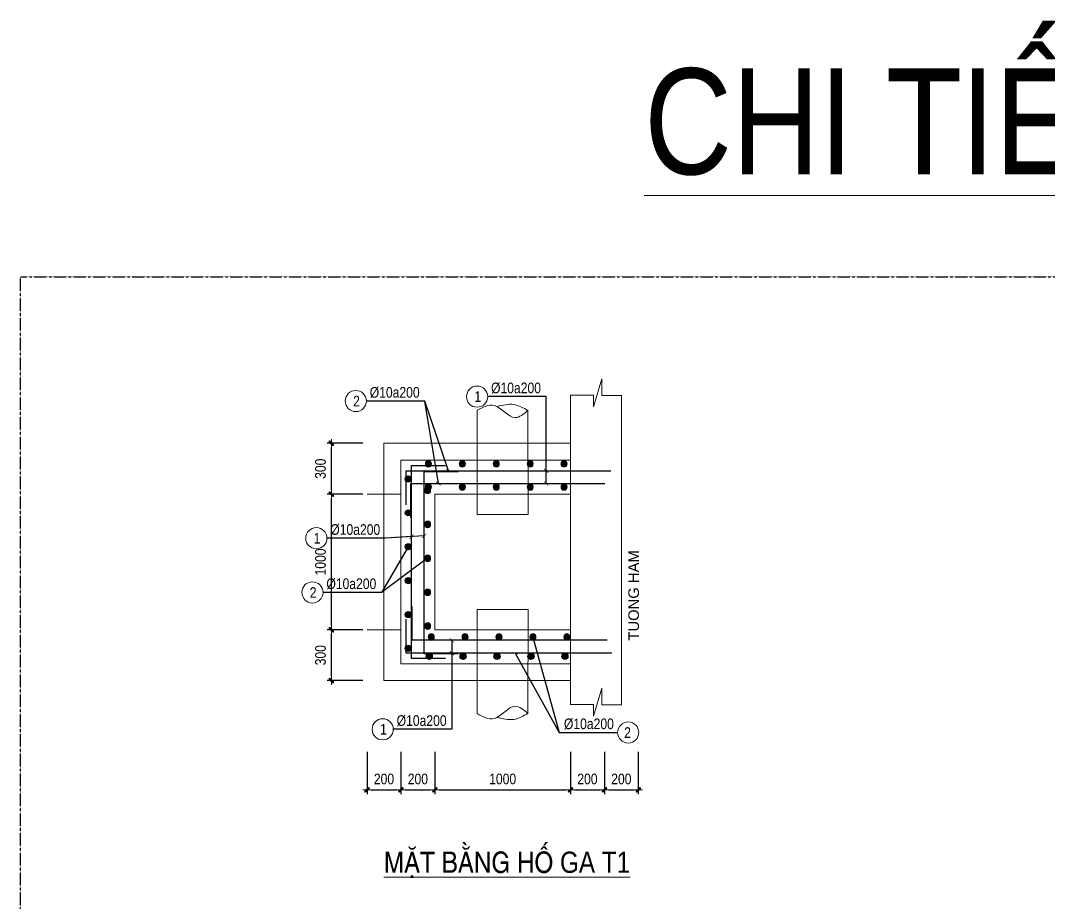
# Model space of a CAD drawing. Header units: millimetres. Extents: x -3568569 to -3536212, y 773195 to 801582.
# Drawn here: x -3547943 to -3541880, y 778397 to 783599 of the extents above; entities that cross this region are included whole.
import ezdxf
from ezdxf.enums import TextEntityAlignment as Align

# ---------------------------------------------------------------- set-up
doc = ezdxf.new("R2010")
doc.units = ezdxf.units.MM
doc.header["$MEASUREMENT"] = 0
doc.linetypes.add('CENTER', pattern=[2, 1.25, -0.25, 0.25, -0.25])
doc.layers.get('0').update_dxf_attribs({"lineweight": 9})
doc.layers.get('Defpoints').update_dxf_attribs({"color": 10, "lineweight": 0})
for name, color, linetype, lineweight in [("'S_Concrete_Hatch_252", 252, 'Continuous', 9), ('chunho.q', 1, 'Continuous', 13), ('CTHEP', 4, 'Continuous', 30), ('DBAO', 2, 'Continuous', 13), ('DGIONG', 1, 'Continuous', 13), ('Ghi chu ban ve', 1, 'Continuous', 20), ('KTH', 154, 'Continuous', 15), ('Net cat Betong', 6, 'Continuous', 40), ('STICK', 1, 'Continuous', 9), ('TEXT', 7, 'Continuous', 15)]:
    doc.layers.add(name, color=color, linetype=linetype, lineweight=lineweight)
for name, color, linetype in [('D-TEXT', 1, 'Continuous'), ('S-Gridline', 7, 'CENTER'), ('Wall Hatch', 134, 'Continuous')]:
    doc.layers.add(name, color=color, linetype=linetype)
doc.styles.add('CHU GHI CHU', font='arial.ttf', dxfattribs={"height": 200})
doc.styles.add('Star-HelCon', font='VHELVCN_0.TTF')
doc.styles.add('TTP-HelCon', font='VHELVCN_0.TTF')
doc.dimstyles.new('TTP-25', dxfattribs={"dimscale": 25, "dimtxt": 2.5, "dimasz": 1, "dimexe": 1, "dimexo": 1, "dimgap": 0.09, "dimtad": 0, "dimdec": 4, "dimrnd": 5, "dimzin": 9, "dimdsep": 46, "dimtxsty": 'TTP-HelCon', "dimblk": 'Stick', "dimcen": 0.09, "dimdle": 1.5, "dimclrd": 256, "dimclre": 256, "dimclrt": 1, "dimadec": 0, "dimazin": 0, "dimtfac": 1, "dimtdec": 4, "dimtmove": 0, "dimatfit": 3, "dimldrblk": 'ARCHTICK', "dimfxl": 1, "dimtvp": 1, "dimtolj": 1, "dimtzin": 0, "dimarcsym": 0})

# ---------------------------------------------------------------- blocks, each defined once
blk = doc.blocks.new('*U394')
at = {"layer": 'Wall Hatch'}
h = blk.add_hatch(color=2, dxfattribs=at)
h.dxf.hatch_style = 1
h.paths.add_polyline_path([(18, 0, 1), (-18, 0, 1)])
at = {"layer": 'D-TEXT'}
blk.add_circle((0, 0), 18, dxfattribs=at)
blk = doc.blocks.new('*U395')
at = {"layer": 'Net cat Betong', "color": 0, "linetype": 'ByBlock', "lineweight": -2, "transparency": 16777216}
for p in [(0, 1000), (0, 800), (0, 600), (0, 400), (0, 200), (0, 0)]:
    blk.add_blockref('*U394', p, dxfattribs=at)
blk = doc.blocks.new('*U396')
at = {"layer": 'Wall Hatch'}
h = blk.add_hatch(color=2, dxfattribs=at)
h.dxf.hatch_style = 1
h.paths.add_polyline_path([(-18, 0, 1), (18, 0, 1)])
at = {"layer": 'D-TEXT'}
blk.add_circle((0, 0), 18, dxfattribs=at)
blk = doc.blocks.new('*U397')
at = {"layer": 'Net cat Betong', "color": 0, "linetype": 'ByBlock', "lineweight": -2, "transparency": 16777216}
for p in [(0, 800), (0, 600), (0, 400), (0, 200), (0, 0)]:
    blk.add_blockref('*U396', p, dxfattribs=at)
blk = doc.blocks.new('*U398')
at = {"layer": 'Wall Hatch'}
h = blk.add_hatch(color=2, dxfattribs=at)
h.dxf.hatch_style = 1
h.paths.add_polyline_path([(-18, 0, 1), (18, 0, 1)])
at = {"layer": 'D-TEXT'}
blk.add_circle((0, 0), 18, dxfattribs=at)
blk = doc.blocks.new('*U399')
at = {"layer": 'Net cat Betong', "color": 0, "linetype": 'ByBlock', "lineweight": -2, "transparency": 16777216}
for p in [(0, 800), (0, 600), (0, 400), (0, 200), (0, 0)]:
    blk.add_blockref('*U398', p, dxfattribs=at)
blk = doc.blocks.new('*U400')
at = {"layer": 'Wall Hatch'}
h = blk.add_hatch(color=2, dxfattribs=at)
h.dxf.hatch_style = 1
h.paths.add_polyline_path([(18, 0, 1), (-18, 0, 1)])
at = {"layer": 'D-TEXT'}
blk.add_circle((0, 0), 18, dxfattribs=at)
blk = doc.blocks.new('*U401')
at = {"layer": 'Net cat Betong', "color": 0, "linetype": 'ByBlock', "lineweight": -2, "transparency": 16777216}
for p in [(0, 800), (0, 600), (0, 400), (0, 200), (0, 0)]:
    blk.add_blockref('*U400', p, dxfattribs=at)
blk = doc.blocks.new('*U392')
at = {"layer": 'Wall Hatch'}
h = blk.add_hatch(color=2, dxfattribs=at)
h.dxf.hatch_style = 1
h.paths.add_polyline_path([(-18, 0, 1), (18, 0, 1)])
at = {"layer": 'D-TEXT'}
blk.add_circle((0, 0), 18, dxfattribs=at)
blk = doc.blocks.new('*U393')
at = {"layer": 'Net cat Betong', "color": 0, "linetype": 'ByBlock', "lineweight": -2, "transparency": 16777216}
for p in [(0, 800), (0, 600), (0, 400), (0, 200), (0, 0)]:
    blk.add_blockref('*U392', p, dxfattribs=at)
blk = doc.blocks.new('Stick')
at = {"layer": 'STICK'}
h = blk.add_hatch(color=256, dxfattribs=at)
edge = h.paths.add_edge_path()
edge.add_line((0.3, 0.5), (-0.5, -0.3))
edge.add_arc((-0.4, -0.4), 0.141, 135, 315)
edge.add_line((-0.3, -0.5), (0.5, 0.3))
edge.add_arc((0.4, 0.4), 0.141, 315, 495)
blk.add_line((1, 0), (-1, 0), dxfattribs=at)
blk.add_lwpolyline([(0.3, 0.5), (-0.5, -0.3, 1), (-0.3, -0.5), (0.5, 0.3, 1), (0.3, 0.5, 1)], format="xyb", dxfattribs=at)
blk = doc.blocks.new('*D402')
at = {"layer": 'Defpoints', "color": 0, "transparency": 16777216}
for p in [(-3545499.2, 779311.2), (-3544699.2, 779311.2), (-3544699.2, 779061.4)]:
    blk.add_point(p, dxfattribs=at)
at = {"layer": 'KTH', "lineweight": -2, "transparency": 16777216}
for p, q in [((-3545499.2, 779286.2), (-3545499.2, 779036.4)), ((-3544699.2, 779286.2), (-3544699.2, 779036.4)), ((-3545474.2, 779061.4), (-3544724.2, 779061.4))]:
    blk.add_line(p, q, dxfattribs=at)
at = {"layer": 'KTH', "lineweight": -2, "transparency": 16777216, "xscale": 25, "yscale": 25, "zscale": 25, "rotation": 180}
blk.add_blockref('Stick', (-3545499.2, 779061.4), dxfattribs=at)
at = {"layer": 'KTH', "lineweight": -2, "transparency": 16777216, "xscale": 25, "yscale": 25, "zscale": 25}
blk.add_blockref('Stick', (-3544699.2, 779061.4), dxfattribs=at)
at = {"layer": 'KTH', "color": 1, "transparency": 16777216, "insert": (-3545099.2, 779125.2), "char_height": 62.5, "attachment_point": 5, "style": 'TTP-HelCon'}
blk.add_mtext('\\A1;1000', dxfattribs=at)
blk = doc.blocks.new('_ArchTick')
at = {"color": 0, "linetype": 'ByBlock', "const_width": 0.15}
blk.add_lwpolyline([(-0.5, -0.5), (0.5, 0.5)], dxfattribs=at)
blk = doc.blocks.new('*D403')
at = {"layer": 'Defpoints', "color": 0, "transparency": 16777216}
for p in [(-3545899.2, 779311.2), (-3545699.2, 779311.2), (-3545699.2, 779061.4)]:
    blk.add_point(p, dxfattribs=at)
at = {"layer": 'KTH', "lineweight": -2, "transparency": 16777216}
for p, q in [((-3545899.2, 779286.2), (-3545899.2, 779036.4)), ((-3545699.2, 779286.2), (-3545699.2, 779036.4)), ((-3545874.2, 779061.4), (-3545724.2, 779061.4))]:
    blk.add_line(p, q, dxfattribs=at)
at = {"layer": 'KTH', "lineweight": -2, "transparency": 16777216, "xscale": 25, "yscale": 25, "zscale": 25, "rotation": 180}
blk.add_blockref('Stick', (-3545899.2, 779061.4), dxfattribs=at)
at = {"layer": 'KTH', "lineweight": -2, "transparency": 16777216, "xscale": 25, "yscale": 25, "zscale": 25}
blk.add_blockref('Stick', (-3545699.2, 779061.4), dxfattribs=at)
at = {"layer": 'KTH', "color": 1, "transparency": 16777216, "insert": (-3545799.2, 779125.2), "char_height": 62.5, "attachment_point": 5, "style": 'TTP-HelCon'}
blk.add_mtext('\\A1;200', dxfattribs=at)
blk = doc.blocks.new('*D404')
at = {"layer": 'Defpoints', "color": 0, "transparency": 16777216}
for p in [(-3545699.2, 779311.2), (-3545499.2, 779311.2), (-3545499.2, 779061.4)]:
    blk.add_point(p, dxfattribs=at)
at = {"layer": 'KTH', "lineweight": -2, "transparency": 16777216}
for p, q in [((-3545699.2, 779286.2), (-3545699.2, 779036.4)), ((-3545499.2, 779286.2), (-3545499.2, 779036.4)), ((-3545674.2, 779061.4), (-3545524.2, 779061.4))]:
    blk.add_line(p, q, dxfattribs=at)
at = {"layer": 'KTH', "lineweight": -2, "transparency": 16777216, "xscale": 25, "yscale": 25, "zscale": 25, "rotation": 180}
blk.add_blockref('Stick', (-3545699.2, 779061.4), dxfattribs=at)
at = {"layer": 'KTH', "lineweight": -2, "transparency": 16777216, "xscale": 25, "yscale": 25, "zscale": 25}
blk.add_blockref('Stick', (-3545499.2, 779061.4), dxfattribs=at)
at = {"layer": 'KTH', "color": 1, "transparency": 16777216, "insert": (-3545599.2, 779125.2), "char_height": 62.5, "attachment_point": 5, "style": 'TTP-HelCon'}
blk.add_mtext('\\A1;200', dxfattribs=at)
blk = doc.blocks.new('*D405')
at = {"layer": 'Defpoints', "color": 0, "transparency": 16777216}
for p in [(-3544499.2, 779311.2), (-3544299.2, 779311.2), (-3544299.2, 779061.4)]:
    blk.add_point(p, dxfattribs=at)
at = {"layer": 'KTH', "lineweight": -2, "transparency": 16777216}
for p, q in [((-3544499.2, 779286.2), (-3544499.2, 779036.4)), ((-3544299.2, 779286.2), (-3544299.2, 779036.4)), ((-3544474.2, 779061.4), (-3544324.2, 779061.4))]:
    blk.add_line(p, q, dxfattribs=at)
at = {"layer": 'KTH', "lineweight": -2, "transparency": 16777216, "xscale": 25, "yscale": 25, "zscale": 25, "rotation": 180}
blk.add_blockref('Stick', (-3544499.2, 779061.4), dxfattribs=at)
at = {"layer": 'KTH', "lineweight": -2, "transparency": 16777216, "xscale": 25, "yscale": 25, "zscale": 25}
blk.add_blockref('Stick', (-3544299.2, 779061.4), dxfattribs=at)
at = {"layer": 'KTH', "color": 1, "transparency": 16777216, "insert": (-3544399.2, 779125.2), "char_height": 62.5, "attachment_point": 5, "style": 'TTP-HelCon'}
blk.add_mtext('\\A1;200', dxfattribs=at)
blk = doc.blocks.new('*D406')
at = {"layer": 'Defpoints', "color": 0, "transparency": 16777216}
for p in [(-3544699.2, 779311.2), (-3544499.2, 779311.2), (-3544499.2, 779061.4)]:
    blk.add_point(p, dxfattribs=at)
at = {"layer": 'KTH', "lineweight": -2, "transparency": 16777216}
for p, q in [((-3544699.2, 779286.2), (-3544699.2, 779036.4)), ((-3544499.2, 779286.2), (-3544499.2, 779036.4)), ((-3544674.2, 779061.4), (-3544524.2, 779061.4))]:
    blk.add_line(p, q, dxfattribs=at)
at = {"layer": 'KTH', "lineweight": -2, "transparency": 16777216, "xscale": 25, "yscale": 25, "zscale": 25, "rotation": 180}
blk.add_blockref('Stick', (-3544699.2, 779061.4), dxfattribs=at)
at = {"layer": 'KTH', "lineweight": -2, "transparency": 16777216, "xscale": 25, "yscale": 25, "zscale": 25}
blk.add_blockref('Stick', (-3544499.2, 779061.4), dxfattribs=at)
at = {"layer": 'KTH', "color": 1, "transparency": 16777216, "insert": (-3544599.2, 779125.2), "char_height": 62.5, "attachment_point": 5, "style": 'TTP-HelCon'}
blk.add_mtext('\\A1;200', dxfattribs=at)
blk = doc.blocks.new('*D407')
at = {"layer": 'Defpoints', "color": 0, "transparency": 16777216}
for p in [(-3546109.6, 780005.7), (-3545899.2, 780005.7), (-3545899.2, 779705.7)]:
    blk.add_point(p, dxfattribs=at)
at = {"layer": 'KTH', "lineweight": -2, "transparency": 16777216}
for p, q in [((-3545924.2, 780005.7), (-3546134.6, 780005.7)), ((-3546109.6, 779730.7), (-3546109.6, 779980.7)), ((-3545924.2, 779705.7), (-3546134.6, 779705.7))]:
    blk.add_line(p, q, dxfattribs=at)
at = {"layer": 'KTH', "lineweight": -2, "transparency": 16777216, "xscale": 25, "yscale": 25, "zscale": 25}
for p, rotation in [((-3546109.6, 780005.7), 90), ((-3546109.6, 779705.7), 270)]:
    blk.add_blockref('Stick', p, dxfattribs=dict(at, rotation=rotation))
at = {"layer": 'KTH', "color": 1, "transparency": 16777216, "insert": (-3546173.4, 779855.7), "char_height": 62.5, "attachment_point": 5, "rotation": 90, "style": 'TTP-HelCon'}
blk.add_mtext('\\A1;300', dxfattribs=at)
blk = doc.blocks.new('*D408')
at = {"layer": 'Defpoints', "color": 0, "transparency": 16777216}
for p in [(-3546109.6, 780805.7), (-3545899.2, 780805.7), (-3545899.2, 780005.7)]:
    blk.add_point(p, dxfattribs=at)
at = {"layer": 'KTH', "lineweight": -2, "transparency": 16777216}
for p, q in [((-3545924.2, 780805.7), (-3546134.6, 780805.7)), ((-3546109.6, 780030.7), (-3546109.6, 780780.7)), ((-3545924.2, 780005.7), (-3546134.6, 780005.7))]:
    blk.add_line(p, q, dxfattribs=at)
at = {"layer": 'KTH', "lineweight": -2, "transparency": 16777216, "xscale": 25, "yscale": 25, "zscale": 25}
for p, rotation in [((-3546109.6, 780805.7), 90), ((-3546109.6, 780005.7), 270)]:
    blk.add_blockref('Stick', p, dxfattribs=dict(at, rotation=rotation))
at = {"layer": 'KTH', "color": 1, "transparency": 16777216, "insert": (-3546173.4, 780405.7), "char_height": 62.5, "attachment_point": 5, "rotation": 90, "style": 'TTP-HelCon'}
blk.add_mtext('\\A1;1000', dxfattribs=at)
blk = doc.blocks.new('*D409')
at = {"layer": 'Defpoints', "color": 0, "transparency": 16777216}
for p in [(-3546109.6, 781105.7), (-3545899.2, 781105.7), (-3545899.2, 780805.7)]:
    blk.add_point(p, dxfattribs=at)
at = {"layer": 'KTH', "lineweight": -2, "transparency": 16777216}
for p, q in [((-3545924.2, 781105.7), (-3546134.6, 781105.7)), ((-3546109.6, 780830.7), (-3546109.6, 781080.7)), ((-3545924.2, 780805.7), (-3546134.6, 780805.7))]:
    blk.add_line(p, q, dxfattribs=at)
at = {"layer": 'KTH', "lineweight": -2, "transparency": 16777216, "xscale": 25, "yscale": 25, "zscale": 25}
for p, rotation in [((-3546109.6, 781105.7), 90), ((-3546109.6, 780805.7), 270)]:
    blk.add_blockref('Stick', p, dxfattribs=dict(at, rotation=rotation))
at = {"layer": 'KTH', "color": 1, "transparency": 16777216, "insert": (-3546173.4, 780955.7), "char_height": 62.5, "attachment_point": 5, "rotation": 90, "style": 'TTP-HelCon'}
blk.add_mtext('\\A1;300', dxfattribs=at)
blk = doc.blocks.new('*U296')
at = {"layer": 'Wall Hatch'}
h = blk.add_hatch(color=2, dxfattribs=at)
h.dxf.hatch_style = 1
h.paths.add_polyline_path([(-18, 0, 1), (18, 0, 1)])
at = {"layer": 'D-TEXT'}
blk.add_circle((0, 0), 18, dxfattribs=at)
blk = doc.blocks.new('*U295')
at = {"layer": 'Net cat Betong', "color": 0, "linetype": 'ByBlock', "lineweight": -2, "transparency": 16777216}
for p in [(0, 800), (0, 600), (0, 400), (0, 200), (0, 0)]:
    blk.add_blockref('*U296', p, dxfattribs=at)

msp = doc.modelspace()

# ---------------------------------------------------------------- linework, layer by layer
at = {"layer": "'S_Concrete_Hatch_252"}
for p, q in [((-3544563.57426, 781321.36695), (-3544514.42867, 781485.48492)), ((-3544514.42867, 781485.48492), (-3544514.42867, 781388.56512)), ((-3544699.20329, 781389.57988), (-3544563.57426, 781389.57988)), ((-3544563.57426, 781389.57988), (-3544563.57426, 781321.36695)), ((-3544514.42867, 781388.56512), (-3544399.20329, 781388.56512)), ((-3545249.20329, 780686.41231), (-3544949.20329, 780686.41231)), ((-3545249.20329, 780124.95905), (-3544949.20329, 780124.95905)), ((-3544563.57426, 779496.40001), (-3544514.42867, 779660.51797)), ((-3544514.42867, 779660.51797), (-3544514.42867, 779563.59818)), ((-3544699.20329, 779564.61294), (-3544563.57426, 779564.61294)), ((-3544563.57426, 779564.61294), (-3544563.57426, 779496.40001)), ((-3544514.42867, 779563.59818), (-3544399.20329, 779563.59818))]:
    msp.add_line(p, q, dxfattribs=at)
for points in [[(-3545249.82298, 781300.47357), (-3545249.20329, 780686.41231)], [(-3544949.82298, 781300.47357), (-3544949.20329, 780686.41231)], [(-3544699.20329, 781105.68568), (-3545799.20329, 781105.68568), (-3545799.20329, 779705.68568), (-3544699.20329, 779705.68568)], [(-3544699.20329, 781105.68568), (-3545799.20329, 781105.68568), (-3545799.20329, 779705.68568), (-3544699.20329, 779705.68568)], [(-3545249.82298, 779510.89779), (-3545249.20329, 780124.95905)], [(-3544949.82298, 779510.89779), (-3544949.20329, 780124.95905)]]:
    msp.add_lwpolyline(points, dxfattribs=at)
msp.add_lwpolyline([(-3544699.20329, 781105.68568), (-3544699.20329, 781005.68568), (-3545699.20329, 781005.68568), (-3545699.20329, 779805.68568), (-3544699.20329, 779805.68568), (-3544699.20329, 779705.68568), (-3545799.20329, 779705.68568), (-3545799.20329, 781105.68568)], close=True, dxfattribs=at)
for points in [[(-3545249.82298, 781300.47357), (-3545149.52014, 781329.33168), (-3545025.5363, 781257.00675), (-3544949.82298, 781300.47357)], [(-3544949.82034, 781299.06115), (-3545033.92264, 781334.30569), (-3545132.84109, 781322.87735)], [(-3545249.82298, 779510.89779), (-3545149.52014, 779482.03967), (-3545025.5363, 779554.36461), (-3544949.82298, 779510.89779)], [(-3544949.82034, 779512.3102), (-3545033.92264, 779477.06567), (-3545132.84109, 779488.49401)]]:
    msp.add_spline(points, degree=3, dxfattribs=at)
at = {"layer": 'CTHEP'}
for points in [[(-3545437.085, 779835.68568), (-3545637.085, 779835.68568), (-3545637.085, 780975.68568), (-3545437.085, 780975.68568)], [(-3545669.20329, 780743.56739), (-3545669.20329, 780943.56739), (-3544460.30373, 780943.56739), (-3544460.30373, 780943.56739)], [(-3545361.32158, 779863.25018), (-3545561.32158, 779863.25018), (-3545561.32158, 780939.77689), (-3545361.32158, 780939.77689)], [(-3545641.63878, 780667.80397), (-3545641.63878, 780867.80397), (-3544496.21252, 780867.80397), (-3544496.21252, 780867.80397)], [(-3544482.10283, 779943.56739), (-3544482.10283, 779943.56739), (-3545633.2945, 779943.56739), (-3545633.2945, 780143.56739)], [(-3544454.53832, 779867.80397), (-3544454.53832, 779867.80397), (-3545669.20329, 779867.80397), (-3545669.20329, 780067.80397)]]:
    msp.add_lwpolyline(points, dxfattribs=at)
at = {"layer": 'DBAO'}
for p, q in [((-3544699.20329, 779563.59818), (-3544699.20329, 781389.57988)), ((-3544399.20329, 779563.59818), (-3544399.20329, 781389.57988)), ((-3545699.20329, 780805.68568), (-3545899.20329, 780805.68568)), ((-3545899.20329, 780005.68568), (-3545699.20329, 780005.68568))]:
    msp.add_line(p, q, dxfattribs=at)
for points in [[(-3544699.20329, 779805.68568), (-3545699.20329, 779805.68568), (-3545699.20329, 781005.68568), (-3544699.20329, 781005.68568)], [(-3544699.20329, 781005.68568), (-3545699.20329, 781005.68568), (-3545699.20329, 779805.68568), (-3544699.20329, 779805.68568)], [(-3544699.20329, 779805.68568), (-3545699.20329, 779805.68568), (-3545699.20329, 781005.68568), (-3544699.20329, 781005.68568)], [(-3544699.20329, 781005.68568), (-3545699.20329, 781005.68568), (-3545699.20329, 779805.68568), (-3544699.20329, 779805.68568)], [(-3544699.20329, 780556.01184), (-3544699.20329, 780005.68568), (-3545499.20329, 780005.68568), (-3545499.20329, 780805.68568), (-3544699.20329, 780805.68568), (-3544699.20329, 780556.01184)]]:
    msp.add_lwpolyline(points, dxfattribs=at)
at = {"layer": 'DGIONG'}
for centre in [(-3545249.89836, 781381.11062), (-3545965.33405, 781354.88724), (-3546198.03477, 780545.77115), (-3546220.98435, 780225.90585), (-3545806.49912, 779418.76347), (-3544358.5402, 779399.64041)]:
    msp.add_circle(centre, 62.5, dxfattribs=at)
at = {"layer": 'S-Gridline'}
msp.add_lwpolyline([(-3547942.57394, 782086.78463), (-3536211.7108, 782086.78463), (-3536211.7108, 773194.82945), (-3547942.57394, 773194.82945)], close=True, dxfattribs=at)

# ---------------------------------------------------------------- block references
at = {"layer": 'Net cat Betong', "color": 2, "xscale": -1}
for name, p, rotation in [('*U295', (-3545536.84963, 780984.43217), 270), ('*U399', (-3545536.84963, 780848.68091), 270), ('*U393', (-3544720.64395, 779962.69044), 90)]:
    msp.add_blockref(name, p, dxfattribs=dict(at, rotation=rotation))
at = {"layer": 'Net cat Betong', "color": 2}
msp.add_blockref('*U395', (-3545656.20805, 779895.42987), dxfattribs=at)
at = {"layer": 'Net cat Betong', "color": 2, "xscale": -1}
msp.add_blockref('*U397', (-3545542.19852, 780027.12634), dxfattribs=at)
at = {"layer": 'Net cat Betong', "color": 2, "rotation": 89.99999999999999}
msp.add_blockref('*U401', (-3544732.27774, 779848.68091), dxfattribs=at)

# ---------------------------------------------------------------- texts
at = {"layer": 'chunho.q', "style": 'TTP-HelCon'}
for p in [(-3545167.78387, 781401.11062), (-3545883.21956, 781374.88724), (-3546115.92028, 780565.77115), (-3546138.86985, 780245.90585), (-3545724.38463, 779438.76347), (-3544737.98803, 779419.64041)]:
    msp.add_text('Þ10a200', height=62.5, dxfattribs=at).set_placement(p)
at = {"layer": 'Ghi chu ban ve', "style": 'CHU GHI CHU'}
msp.add_text('TUONG HAM', height=62.5, rotation=90, dxfattribs=at).set_placement((-3544295.3758, 779941.5057))
at = {"layer": 'TEXT', "color": 1, "style": 'TTP-HelCon'}
msp.add_text('%%UCHI TIEÁT CUÕ', height=625, dxfattribs=at).set_placement((-3544263.67953, 782692.42303))
at = {"layer": 'TEXT', "color": 1, "style": 'Star-HelCon'}
for s, p in [('2', (-3545961.16739, 781354.88724)), ('1', (-3545245.73169, 781381.11062)), ('1', (-3546193.8681, 780545.77115)), ('2', (-3546216.81768, 780225.90585)), ('1', (-3545802.33245, 779418.76347)), ('2', (-3544362.70687, 779399.64041))]:
    msp.add_text(s, height=62.5, dxfattribs=at).set_placement(p, align=Align.MIDDLE)
at = {"layer": 'TEXT', "color": 1, "style": 'TTP-HelCon'}
msp.add_text('%%UMAËT BAÈNG HOÁ GA T1', height=125, dxfattribs=at).set_placement((-3545073.49736, 778571.90833), align=Align.CENTER)

# ---------------------------------------------------------------- dimensions: what is measured, and where the dimension line sits
at = {"layer": 'KTH'}
for base, p1, p2, picture, middle in [((-3546109.56867, 781105.68568), (-3545899.20329, 780805.68568), (-3545899.20329, 781105.68568), '*D409', (-3546173.402, 780955.68568)), ((-3546109.56867, 780005.68568), (-3545899.20329, 779705.68568), (-3545899.20329, 780005.68568), '*D407', (-3546173.402, 779855.68568))]:
    dim = msp.add_linear_dim(base=base, p1=p1, p2=p2, angle=90, dimstyle='TTP-25', dxfattribs=at)
    dim.commit()
    dim.dimension.update_dxf_attribs({"geometry": picture, "text_midpoint": middle})
dim = msp.add_linear_dim(base=(-3546109.56867, 780805.68568), p1=(-3545899.20329, 780005.68568), p2=(-3545899.20329, 780805.68568), angle=90, text='1000', dimstyle='TTP-25', dxfattribs=at)
dim.commit()
dim.dimension.update_dxf_attribs({"geometry": '*D408', "text_midpoint": (-3546173.402, 780405.68568)})
for base, p1, p2, picture, middle in [((-3545699.20329, 779061.38035), (-3545899.20329, 779311.16813), (-3545699.20329, 779311.16813), '*D403', (-3545799.20329, 779125.21368)), ((-3545499.20329, 779061.38035), (-3545699.20329, 779311.16813), (-3545499.20329, 779311.16813), '*D404', (-3545599.20329, 779125.21368)), ((-3544499.20329, 779061.38035), (-3544699.20329, 779311.16813), (-3544499.20329, 779311.16813), '*D406', (-3544599.20329, 779125.21368)), ((-3544299.20329, 779061.38035), (-3544499.20329, 779311.16813), (-3544299.20329, 779311.16813), '*D405', (-3544399.20329, 779125.21368))]:
    dim = msp.add_linear_dim(base=base, p1=p1, p2=p2, dimstyle='TTP-25', dxfattribs=at)
    dim.commit()
    dim.dimension.update_dxf_attribs({"geometry": picture, "text_midpoint": middle})
dim = msp.add_linear_dim(base=(-3544699.20329, 779061.38035), p1=(-3545499.20329, 779311.16813), p2=(-3544699.20329, 779311.16813), text='1000', dimstyle='TTP-25', dxfattribs=at)
dim.commit()
dim.dimension.update_dxf_attribs({"geometry": '*D402', "text_midpoint": (-3545099.20329, 779125.21368)})

# ---------------------------------------------------------------- leaders
at = {"layer": 'DGIONG'}
for points in [[(-3544842.6214, 780943.56739), (-3544842.6214, 781381.11062), (-3545187.39836, 781381.11062)], [(-3544842.6214, 780867.80397), (-3544842.6214, 781381.11062), (-3545187.39836, 781381.11062)], [(-3545636.85721, 780555.5333), (-3545790.75781, 780545.77115), (-3546135.53477, 780545.77115)], [(-3545561.32158, 780560.32464), (-3545790.75781, 780545.77115), (-3546059.77135, 780545.77115)], [(-3545656.20805, 780495.42987), (-3545813.70738, 780225.90585), (-3546158.48435, 780225.90585)], [(-3545399.22216, 779943.56739), (-3545399.22216, 779418.76347), (-3545743.99912, 779418.76347)], [(-3545399.22216, 779867.80397), (-3545399.22216, 779418.76347), (-3545743.99912, 779418.76347)]]:
    msp.add_leader(points, dimstyle='TTP-25', override={"dimgap": 0.09, "dimtad": 0}, dxfattribs=at)
for points in [[(-3545418.08269, 780943.56739), (-3545558.05709, 781354.88724), (-3545902.83405, 781354.88724)], [(-3545477.76262, 780867.80397), (-3545558.05709, 781354.88724), (-3545902.83405, 781354.88724)], [(-3545542.19852, 780427.12634), (-3545813.70738, 780225.90585), (-3546158.48435, 780225.90585)], [(-3544920.64395, 779962.69044), (-3544765.81716, 779399.64041), (-3544421.0402, 779399.64041)], [(-3545026.30884, 779867.80397), (-3544765.81716, 779399.64041), (-3544421.0402, 779399.64041)]]:
    msp.add_leader(points, dimstyle='TTP-25', dxfattribs=at)

doc.saveas('drawing.dxf')
